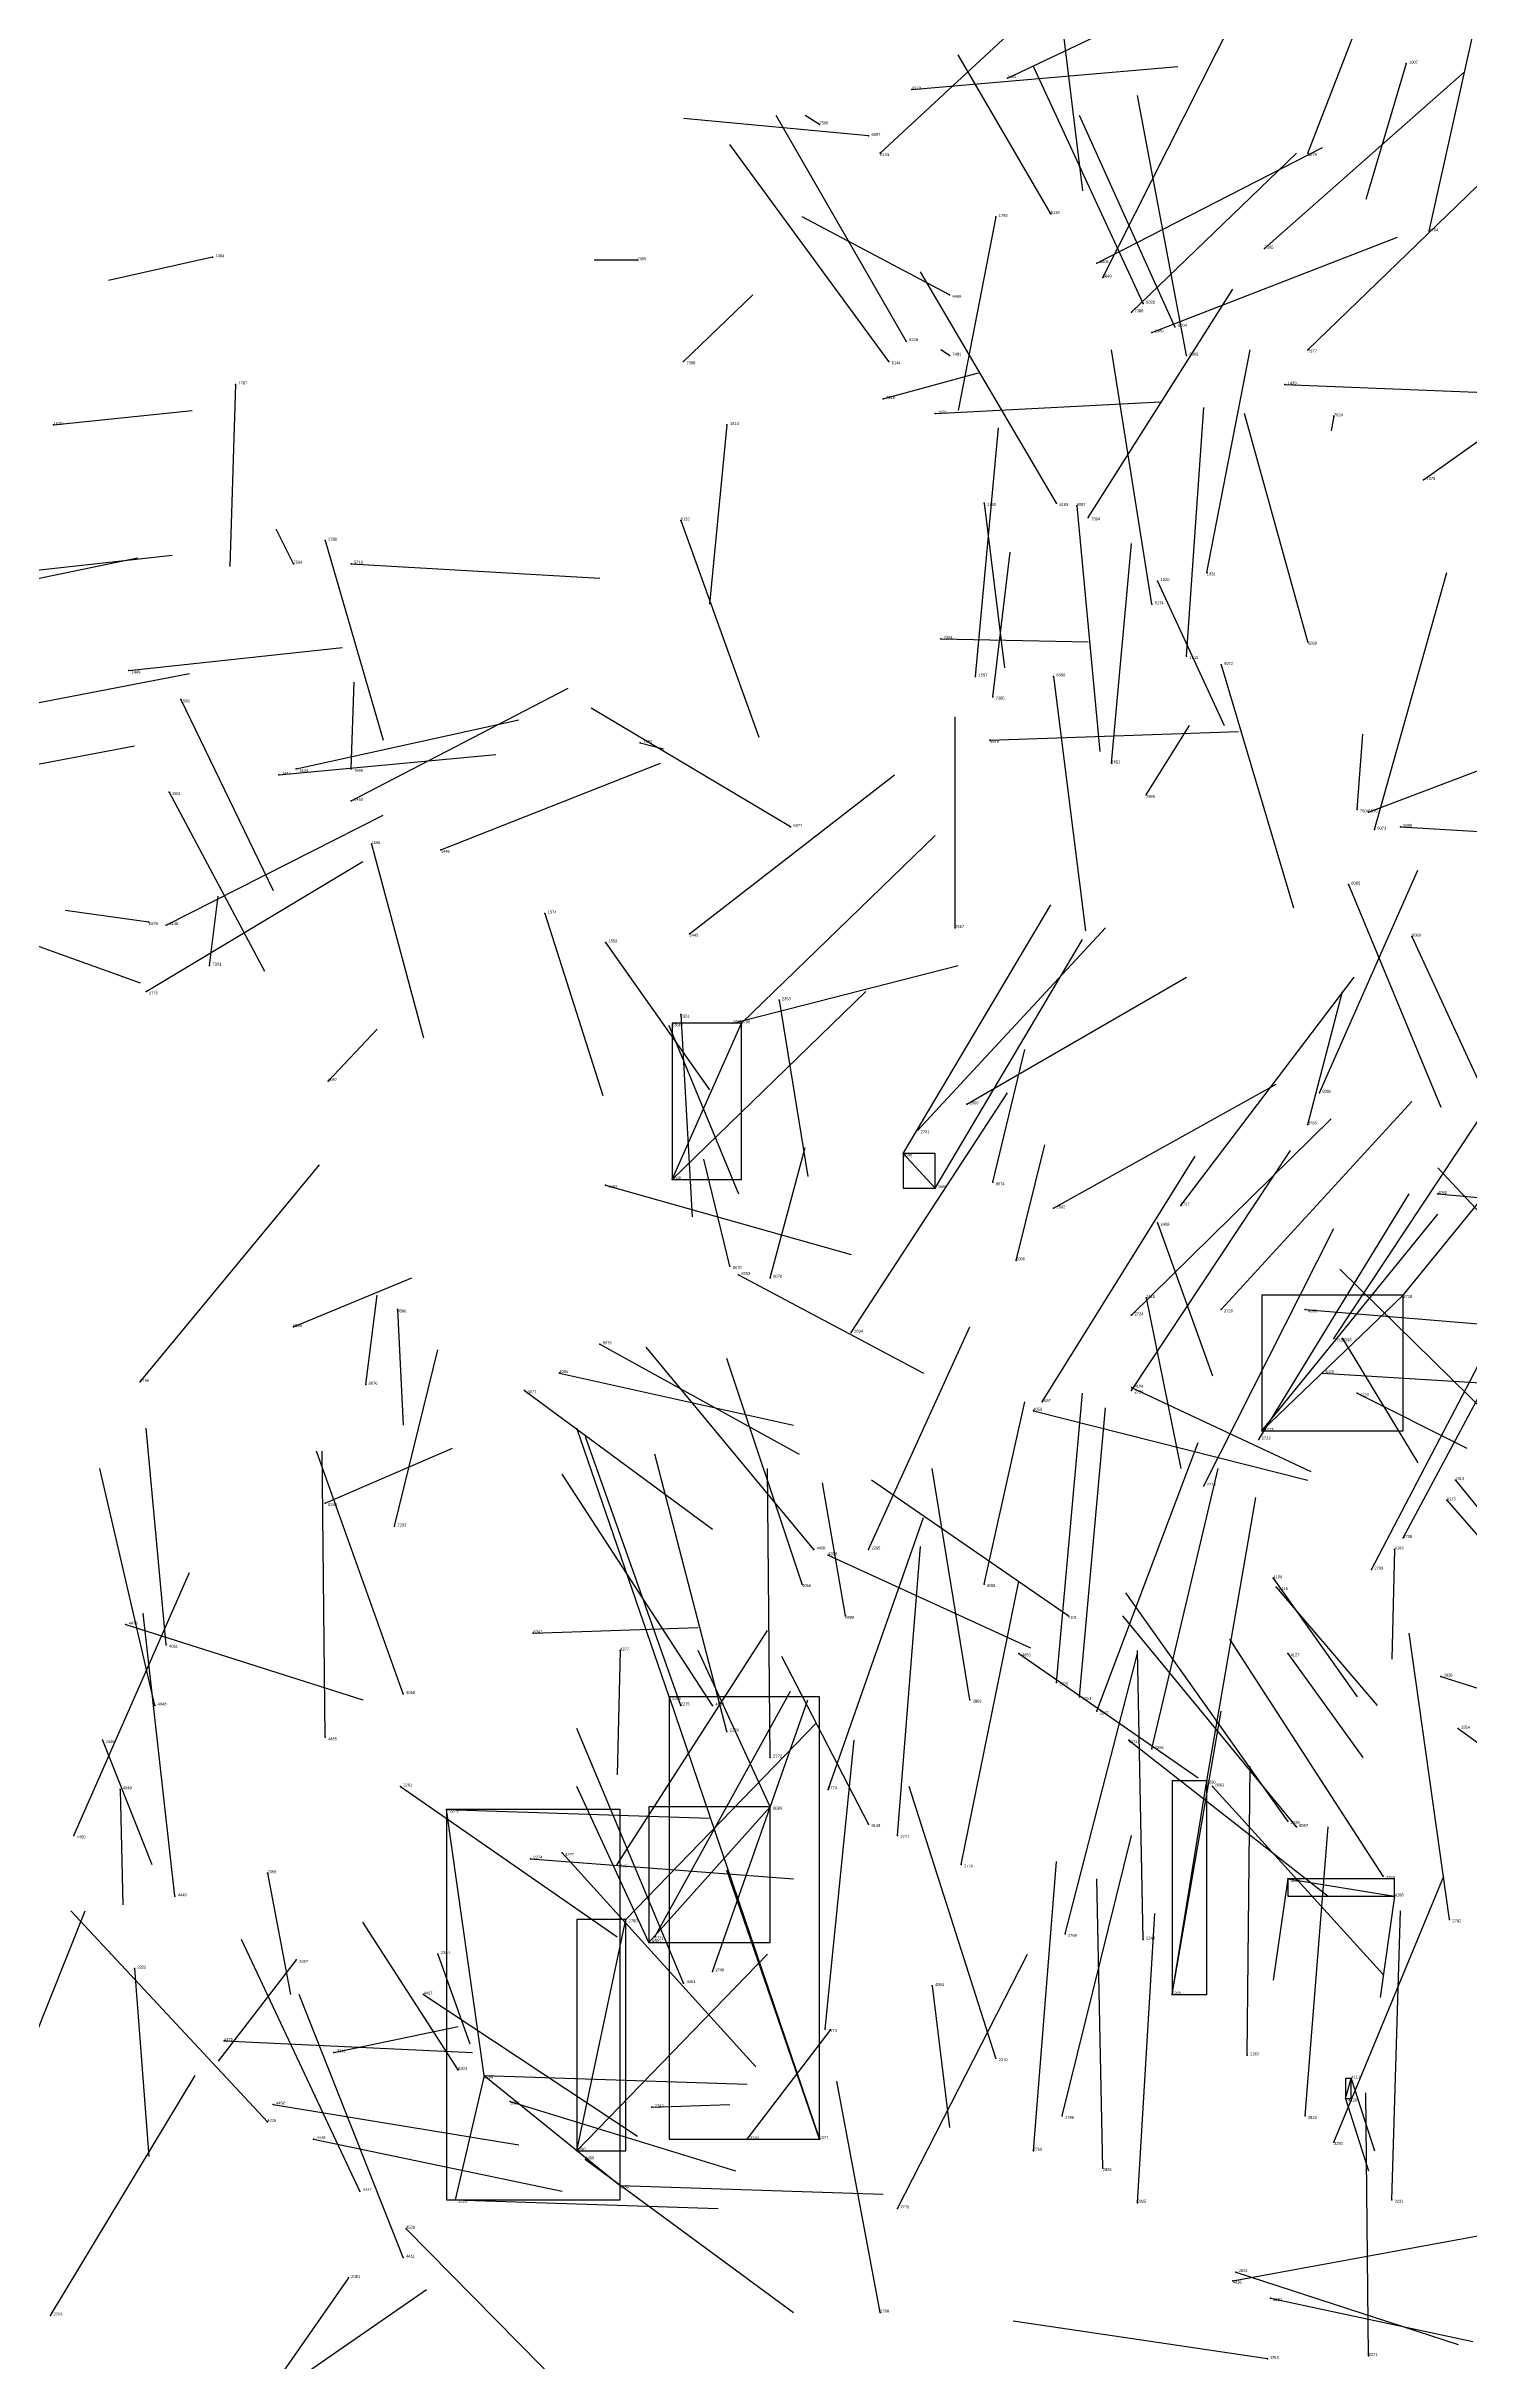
# Model space of a CAD drawing. Extents: x 59.1 to 70.8, y 600.3 to 605.1.
# Drawn here: x 66.645 to 67.138, y 603.392 to 604.193 of the extents above; entities that cross this region are included whole.
import ezdxf

# ---------------------------------------------------------------- set-up
doc = ezdxf.new("R2010")
doc.units = 0
for name, color, linetype in [('Clients', 3, 'CONTINUOUS'), ('Facilities', 3, 'CONTINUOUS'), ('Facilities_lines', 3, 'CONTINUOUS'), ('Min_max_boxes', 1, 'CONTINUOUS'), ('Normals', 1, 'CONTINUOUS'), ('Source_points', 5, 'CONTINUOUS'), ('Text', 3, 'CONTINUOUS')]:
    doc.layers.add(name, color=color, linetype=linetype)

msp = doc.modelspace()

# ---------------------------------------------------------------- linework, layer by layer
at = {"layer": 'Clients', "color": 5}
for p in [(66.886, 603.855, 451.992), (66.942, 603.81, 451.945), (67.066, 603.714, 451.712), (67.047, 603.593, 452.585), (66.784, 603.583, 453.112), (67.112, 603.553, 455.757), (66.846, 603.545, 452.976), (66.854, 603.537, 458.947), (67.097, 603.49, 455.782), (66.913, 603.469, 453.16), (66.844, 603.453, 453.082), (66.787, 603.448, 453.065)]:
    msp.add_point(p, dxfattribs=at)
at = {"layer": 'Facilities', "color": 3}
for p in [(66.978, 604.182, 451.455), (67.116, 604.187, 449.053), (66.945, 604.178, 457.33), (66.913, 604.166, 458.66), (66.93, 604.162, 457.448), (66.934, 604.156, 457.538), (67.082, 604.156, 453.008), (66.974, 604.134, 448.937), (66.993, 604.135, 457.389), (67.124, 604.129, 452.946), (66.703, 604.12, 458.877), (66.85, 604.119, 458.888), (67.009, 604.118, 451.461), (67.067, 604.123, 460.377), (67.011, 604.113, 453.443), (66.958, 604.107, 457.425), (67.021, 604.101, 460.462), (67.025, 604.104, 457.447), (67.028, 604.094, 451.492), (67.036, 604.096, 457.981), (66.943, 604.091, 457.484), (66.958, 604.086, 458.778), (67.04, 604.086, 457.51), (67.082, 604.088, 460.72), (66.866, 604.084, 460.686), (66.937, 604.084, 457.541), (66.711, 604.076, 448.601), (66.935, 604.071, 458.68), (67.074, 604.076, 451.958), (66.648, 604.062, 448.956), (66.881, 604.062, 448.625), (66.953, 604.066, 452.01), (67.091, 604.065, 458.821), (67.122, 604.043, 460.6), (66.865, 604.029, 457.969), (66.97, 604.035, 448.599), (66.995, 604.035, 457.494), (67.002, 604.034, 457.734), (67.006, 604.03, 460.552), (66.742, 604.022, 448.737), (66.731, 604.014, 462.144), (66.751, 604.014, 453.509), (67.03, 604.008, 448.586), (67.047, 604.011, 448.944), (67.028, 604, 457.551), (66.955, 603.988, 458.638), (67.04, 603.982, 448.876), (67.082, 603.987, 457.846), (66.674, 603.977, 452.173), (66.967, 603.975, 448.903), (66.994, 603.975, 457.59), (67.052, 603.979, 457.609), (66.692, 603.967, 448.823), (66.973, 603.968, 460.77), (66.851, 603.952, 462.275), (66.972, 603.953, 456.081), (66.726, 603.941, 452.19), (66.732, 603.943, 452.111), (66.751, 603.943, 462.06), (67.014, 603.945, 448.831), (66.688, 603.935, 448.811), (67.026, 603.934, 458.772), (66.751, 603.932, 452.067), (67.099, 603.929, 458.949), (67.103, 603.928, 451.488), (66.758, 603.917, 448.779), (66.903, 603.923, 457.921), (67.105, 603.922, 457.726), (67.114, 603.923, 456.017), (66.782, 603.915, 452.049), (67.096, 603.903, 457.887), (66.818, 603.893, 448.831), (66.681, 603.89, 457.383), (66.687, 603.889, 452.173), (66.868, 603.886, 452.036), (66.96, 603.888, 460.647), (67.118, 603.885, 457.914), (66.839, 603.883, 448.916), (66.702, 603.875, 458.764), (66.68, 603.866, 452.075), (66.899, 603.863, 448.643), (66.861, 603.854, 448.887), (66.865, 603.858, 448.698), (66.883, 603.855, 451.904), (66.743, 603.835, 458.716), (67.086, 603.831, 458.724), (66.964, 603.827, 451.84), (66.947, 603.818, 451.863), (67.082, 603.82, 458.898), (66.839, 603.799, 453.407), (66.862, 603.801, 451.964), (66.953, 603.798, 451.952), (66.973, 603.8, 458.883), (66.994, 603.791, 451.8), (67.038, 603.792, 451.824), (67.127, 603.796, 455.386), (67.03, 603.786, 448.583), (66.981, 603.773, 458.839), (66.882, 603.771, 458.928), (66.885, 603.768, 460.181), (66.896, 603.767, 458.865), (67.026, 603.76, 448.633), (67.115, 603.761, 451.721), (66.731, 603.75, 458.681), (66.767, 603.756, 457.212), (67.021, 603.754, 451.765), (67.052, 603.756, 451.74), (67.081, 603.756, 455.313), (66.837, 603.744, 458.553), (66.924, 603.748, 451.945), (67.091, 603.746, 451.797), (67.094, 603.746, 448.575), (66.823, 603.734, 455.98), (67.087, 603.734, 455.247), (66.678, 603.731, 452.426), (66.756, 603.73, 458.795), (66.811, 603.728, 458.524), (67.021, 603.729, 455.598), (67.021, 603.728, 451.805), (67.099, 603.727, 455.874), (66.987, 603.721, 455.541), (66.99, 603.724, 451.832), (67.065, 603.711, 451.833), (67.046, 603.695, 451.775), (67.133, 603.697, 448.596), (66.742, 603.689, 460.509), (67.13, 603.69, 455.996), (66.766, 603.681, 449.073), (67.115, 603.677, 451.677), (66.911, 603.673, 453.303), (66.916, 603.671, 456), (66.93, 603.673, 449.035), (67.112, 603.673, 455.815), (66.907, 603.661, 455.687), (66.97, 603.661, 458.868), (67.07, 603.663, 455.944), (67.104, 603.666, 451.737), (67.071, 603.66, 455.866), (66.673, 603.647, 453.457), (66.922, 603.65, 458.91), (66.999, 603.65, 455.788), (66.687, 603.64, 455.761), (66.814, 603.644, 460.375), (66.844, 603.638, 457.184), (66.982, 603.637, 455.964), (67.075, 603.637, 455.935), (67.128, 603.629, 454.87), (66.769, 603.623, 455.688), (66.861, 603.622, 453.147), (66.965, 603.621, 449.106), (66.995, 603.627, 452.797), (67.003, 603.622, 452.874), (66.683, 603.619, 455.711), (66.865, 603.619, 453.073), (66.876, 603.619, 455.719), (67.009, 603.617, 452.725), (66.665, 603.607, 448.498), (66.742, 603.608, 453.251), (66.881, 603.61, 453.002), (67.02, 603.607, 459.863), (67.028, 603.604, 452.654), (67.134, 603.611, 458.119), (66.896, 603.601, 452.933), (66.671, 603.59, 455.734), (66.768, 603.591, 453.181), (66.916, 603.59, 452.859), (67.049, 603.591, 459.791), (66.896, 603.584, 458.941), (66.655, 603.574, 453.37), (66.93, 603.578, 459.005), (66.94, 603.574, 452.791), (67.075, 603.579, 452.514), (67.078, 603.577, 459.787), (66.813, 603.566, 453.043), (66.824, 603.568, 456.282), (66.843, 603.564, 452.427), (66.962, 603.564, 452.72), (66.722, 603.561, 448.573), (67.075, 603.559, 455.743), (67.108, 603.56, 452.449), (66.69, 603.553, 453.304), (66.998, 603.54, 452.654), (67.131, 603.545, 452.377), (66.781, 603.533, 448.581), (66.856, 603.539, 452.453), (67.025, 603.538, 452.977), (66.676, 603.528, 448.639), (66.732, 603.531, 448.666), (66.876, 603.527, 452.907), (66.776, 603.519, 453.463), (66.866, 603.523, 453.306), (66.952, 603.522, 455.757), (67.035, 603.519, 452.587), (66.707, 603.503, 453.568), (66.915, 603.507, 452.841), (66.745, 603.499, 448.655), (66.788, 603.493, 459.011), (66.974, 603.497, 453.078), (67.061, 603.498, 452.901), (66.797, 603.491, 453.106), (66.724, 603.481, 453.498), (66.806, 603.482, 458.44), (66.855, 603.48, 448.566), (66.997, 603.477, 452.678), (67.081, 603.477, 452.831), (67.095, 603.483, 455.762), (66.722, 603.475, 456.422), (66.738, 603.469, 453.427), (66.888, 603.469, 448.608), (67.091, 603.468, 452.763), (66.829, 603.465, 452.985), (66.832, 603.462, 453.313), (66.987, 603.465, 452.783), (67.011, 603.459, 452.938), (66.754, 603.451, 453.289), (66.94, 603.445, 452.893), (67.023, 603.447, 452.868), (67.111, 603.448, 452.628), (66.77, 603.438, 456.176), (66.769, 603.428, 453.262), (66.75, 603.421, 449.409), (67.056, 603.42, 456.685), (67.057, 603.423, 449.084), (67.069, 603.414, 449.268), (66.647, 603.408, 452.473), (66.934, 603.409, 449.788), (67.068, 603.393, 449.056), (67.103, 603.394, 449.749)]:
    msp.add_point(p, dxfattribs=at)
at = {"layer": 'Facilities_lines', "color": 3}
for p, q in [((66.862, 603.801, 451.964), (66.886, 603.855, 451.992)), ((66.953, 603.798, 451.952), (66.942, 603.81, 451.945)), ((67.115, 603.761, 451.721), (67.066, 603.714, 451.712)), ((66.861, 603.622, 453.147), (66.913, 603.469, 453.16)), ((67.035, 603.519, 452.587), (67.047, 603.593, 452.585)), ((66.797, 603.491, 453.106), (66.784, 603.583, 453.112)), ((66.896, 603.584, 458.941), (66.854, 603.537, 458.947)), ((67.075, 603.559, 455.743), (67.112, 603.553, 455.757)), ((66.829, 603.465, 452.985), (66.846, 603.545, 452.976)), ((66.797, 603.491, 453.106), (66.787, 603.448, 453.065)), ((66.797, 603.491, 453.106), (66.844, 603.453, 453.082)), ((67.095, 603.483, 455.762), (67.097, 603.49, 455.782))]:
    msp.add_line(p, q, dxfattribs=at)
at = {"layer": 'Min_max_boxes', "color": 1}
for p, q in [((66.886, 603.855, 451.964), (66.862, 603.855, 451.964)), ((66.862, 603.855, 451.964), (66.862, 603.801, 451.964)), ((66.886, 603.855, 451.992), (66.862, 603.855, 451.992)), ((66.862, 603.855, 451.992), (66.862, 603.801, 451.992)), ((66.862, 603.855, 451.964), (66.862, 603.855, 451.992)), ((66.886, 603.801, 451.964), (66.886, 603.855, 451.964)), ((66.886, 603.801, 451.992), (66.886, 603.855, 451.992)), ((66.886, 603.855, 451.964), (66.886, 603.855, 451.992)), ((66.953, 603.81, 451.945), (66.942, 603.81, 451.945)), ((66.942, 603.81, 451.945), (66.942, 603.798, 451.945)), ((66.953, 603.81, 451.952), (66.942, 603.81, 451.952)), ((66.942, 603.81, 451.952), (66.942, 603.798, 451.952)), ((66.942, 603.81, 451.945), (66.942, 603.81, 451.952)), ((66.953, 603.798, 451.945), (66.953, 603.81, 451.945)), ((66.953, 603.798, 451.952), (66.953, 603.81, 451.952)), ((66.953, 603.81, 451.945), (66.953, 603.81, 451.952)), ((66.862, 603.801, 451.964), (66.886, 603.801, 451.964)), ((66.862, 603.801, 451.992), (66.886, 603.801, 451.992)), ((66.862, 603.801, 451.964), (66.862, 603.801, 451.992)), ((66.886, 603.801, 451.964), (66.886, 603.801, 451.992)), ((66.942, 603.798, 451.945), (66.953, 603.798, 451.945)), ((66.942, 603.798, 451.952), (66.953, 603.798, 451.952)), ((66.942, 603.798, 451.945), (66.942, 603.798, 451.952)), ((66.953, 603.798, 451.945), (66.953, 603.798, 451.952)), ((67.115, 603.761, 451.712), (67.066, 603.761, 451.712)), ((67.066, 603.761, 451.712), (67.066, 603.714, 451.712)), ((67.115, 603.761, 451.721), (67.066, 603.761, 451.721)), ((67.066, 603.761, 451.721), (67.066, 603.714, 451.721)), ((67.066, 603.761, 451.712), (67.066, 603.761, 451.721)), ((67.115, 603.714, 451.712), (67.115, 603.761, 451.712)), ((67.115, 603.714, 451.721), (67.115, 603.761, 451.721)), ((67.115, 603.761, 451.712), (67.115, 603.761, 451.721)), ((67.066, 603.714, 451.712), (67.115, 603.714, 451.712)), ((67.066, 603.714, 451.721), (67.115, 603.714, 451.721)), ((67.066, 603.714, 451.712), (67.066, 603.714, 451.721)), ((67.115, 603.714, 451.712), (67.115, 603.714, 451.721)), ((66.913, 603.622, 453.147), (66.861, 603.622, 453.147)), ((66.861, 603.622, 453.147), (66.861, 603.469, 453.147)), ((66.913, 603.622, 453.16), (66.861, 603.622, 453.16)), ((66.861, 603.622, 453.16), (66.861, 603.469, 453.16)), ((66.861, 603.622, 453.147), (66.861, 603.622, 453.16)), ((66.913, 603.469, 453.147), (66.913, 603.622, 453.147)), ((66.913, 603.469, 453.16), (66.913, 603.622, 453.16)), ((66.913, 603.622, 453.147), (66.913, 603.622, 453.16)), ((67.047, 603.593, 452.585), (67.035, 603.593, 452.585)), ((67.035, 603.593, 452.585), (67.035, 603.519, 452.585)), ((67.047, 603.593, 452.587), (67.035, 603.593, 452.587)), ((67.035, 603.593, 452.587), (67.035, 603.519, 452.587)), ((67.035, 603.593, 452.585), (67.035, 603.593, 452.587)), ((67.047, 603.519, 452.585), (67.047, 603.593, 452.585)), ((67.047, 603.519, 452.587), (67.047, 603.593, 452.587)), ((67.047, 603.593, 452.585), (67.047, 603.593, 452.587)), ((66.844, 603.583, 453.065), (66.784, 603.583, 453.065)), ((66.784, 603.583, 453.065), (66.784, 603.448, 453.065)), ((66.844, 603.583, 453.112), (66.784, 603.583, 453.112)), ((66.784, 603.583, 453.112), (66.784, 603.448, 453.112)), ((66.784, 603.583, 453.065), (66.784, 603.583, 453.112)), ((66.844, 603.448, 453.065), (66.844, 603.583, 453.065)), ((66.844, 603.448, 453.112), (66.844, 603.583, 453.112)), ((66.844, 603.583, 453.065), (66.844, 603.583, 453.112)), ((66.896, 603.584, 458.941), (66.854, 603.584, 458.941)), ((66.854, 603.584, 458.941), (66.854, 603.537, 458.941)), ((66.896, 603.584, 458.947), (66.854, 603.584, 458.947)), ((66.854, 603.584, 458.947), (66.854, 603.537, 458.947)), ((66.854, 603.584, 458.941), (66.854, 603.584, 458.947)), ((66.896, 603.537, 458.941), (66.896, 603.584, 458.941)), ((66.896, 603.537, 458.947), (66.896, 603.584, 458.947)), ((66.896, 603.584, 458.941), (66.896, 603.584, 458.947)), ((67.112, 603.559, 455.743), (67.075, 603.559, 455.743)), ((67.075, 603.559, 455.743), (67.075, 603.553, 455.743)), ((67.112, 603.559, 455.757), (67.075, 603.559, 455.757)), ((67.075, 603.559, 455.757), (67.075, 603.553, 455.757)), ((67.075, 603.559, 455.743), (67.075, 603.559, 455.757)), ((67.112, 603.553, 455.743), (67.112, 603.559, 455.743)), ((67.112, 603.553, 455.757), (67.112, 603.559, 455.757)), ((67.112, 603.559, 455.743), (67.112, 603.559, 455.757)), ((67.075, 603.553, 455.743), (67.112, 603.553, 455.743)), ((67.075, 603.553, 455.757), (67.112, 603.553, 455.757)), ((67.075, 603.553, 455.743), (67.075, 603.553, 455.757)), ((67.112, 603.553, 455.743), (67.112, 603.553, 455.757)), ((66.846, 603.545, 452.976), (66.829, 603.545, 452.976)), ((66.829, 603.545, 452.976), (66.829, 603.465, 452.976)), ((66.846, 603.545, 452.985), (66.829, 603.545, 452.985)), ((66.829, 603.545, 452.985), (66.829, 603.465, 452.985)), ((66.829, 603.545, 452.976), (66.829, 603.545, 452.985)), ((66.846, 603.465, 452.976), (66.846, 603.545, 452.976)), ((66.846, 603.465, 452.985), (66.846, 603.545, 452.985)), ((66.846, 603.545, 452.976), (66.846, 603.545, 452.985)), ((66.854, 603.537, 458.941), (66.896, 603.537, 458.941)), ((66.854, 603.537, 458.947), (66.896, 603.537, 458.947)), ((66.854, 603.537, 458.941), (66.854, 603.537, 458.947)), ((66.896, 603.537, 458.941), (66.896, 603.537, 458.947)), ((67.035, 603.519, 452.585), (67.047, 603.519, 452.585)), ((67.035, 603.519, 452.587), (67.047, 603.519, 452.587)), ((67.035, 603.519, 452.585), (67.035, 603.519, 452.587)), ((67.047, 603.519, 452.585), (67.047, 603.519, 452.587)), ((67.097, 603.49, 455.762), (67.095, 603.49, 455.762)), ((67.095, 603.49, 455.762), (67.095, 603.483, 455.762)), ((67.097, 603.49, 455.782), (67.095, 603.49, 455.782)), ((67.095, 603.49, 455.782), (67.095, 603.483, 455.782)), ((67.095, 603.49, 455.762), (67.095, 603.49, 455.782)), ((67.097, 603.483, 455.762), (67.097, 603.49, 455.762)), ((67.097, 603.483, 455.782), (67.097, 603.49, 455.782)), ((67.097, 603.49, 455.762), (67.097, 603.49, 455.782)), ((67.095, 603.483, 455.762), (67.097, 603.483, 455.762)), ((67.095, 603.483, 455.782), (67.097, 603.483, 455.782)), ((67.095, 603.483, 455.762), (67.095, 603.483, 455.782)), ((67.097, 603.483, 455.762), (67.097, 603.483, 455.782)), ((66.861, 603.469, 453.147), (66.913, 603.469, 453.147)), ((66.861, 603.469, 453.16), (66.913, 603.469, 453.16)), ((66.861, 603.469, 453.147), (66.861, 603.469, 453.16)), ((66.913, 603.469, 453.147), (66.913, 603.469, 453.16)), ((66.829, 603.465, 452.976), (66.846, 603.465, 452.976)), ((66.829, 603.465, 452.985), (66.846, 603.465, 452.985)), ((66.829, 603.465, 452.976), (66.829, 603.465, 452.985)), ((66.846, 603.465, 452.976), (66.846, 603.465, 452.985)), ((66.784, 603.448, 453.065), (66.844, 603.448, 453.065)), ((66.784, 603.448, 453.112), (66.844, 603.448, 453.112)), ((66.784, 603.448, 453.065), (66.784, 603.448, 453.112)), ((66.844, 603.448, 453.065), (66.844, 603.448, 453.112))]:
    msp.add_line(p, q, dxfattribs=at)
at = {"layer": 'Normals', "color": 1}
for p, q in [((67.082, 604.156, 453.008), (67.118, 604.249, 452.999)), ((66.978, 604.182, 451.455), (67.06, 604.221, 451.496)), ((66.994, 604.225, 452.92), (67.004, 604.143, 452.977)), ((67.124, 604.129, 452.946), (67.145, 604.224, 452.924)), ((66.934, 604.156, 457.538), (67.003, 604.22, 457.571)), ((67.011, 604.113, 453.443), (67.056, 604.202, 453.432)), ((66.993, 604.135, 457.389), (66.961, 604.19, 457.466)), ((66.945, 604.178, 457.33), (67.037, 604.186, 457.29)), ((67.025, 604.104, 457.447), (66.987, 604.186, 457.489)), ((67.067, 604.123, 460.377), (67.136, 604.184, 460.338)), ((67.116, 604.187, 449.053), (67.102, 604.14, 449.14)), ((67.04, 604.086, 457.51), (67.023, 604.176, 457.55)), ((66.93, 604.162, 457.448), (66.866, 604.168, 457.524)), ((66.943, 604.091, 457.484), (66.898, 604.169, 457.529)), ((66.913, 604.166, 458.66), (66.908, 604.169, 458.76)), ((67.036, 604.096, 457.981), (67.003, 604.169, 458.041)), ((66.937, 604.084, 457.541), (66.882, 604.159, 457.579)), ((67.009, 604.118, 451.461), (67.087, 604.158, 451.509)), ((67.021, 604.101, 460.462), (67.078, 604.156, 460.4)), ((67.082, 604.088, 460.72), (67.144, 604.148, 460.669)), ((66.958, 604.107, 457.425), (66.907, 604.134, 457.506)), ((66.974, 604.134, 448.937), (66.961, 604.067, 449.01)), ((67.028, 604.094, 451.492), (67.113, 604.127, 451.534)), ((66.703, 604.12, 458.877), (66.667, 604.112, 458.97)), ((66.85, 604.119, 458.888), (66.835, 604.119, 458.987)), ((66.995, 604.035, 457.494), (66.948, 604.115, 457.532)), ((67.006, 604.03, 460.552), (67.056, 604.109, 460.587)), ((66.866, 604.084, 460.686), (66.89, 604.107, 460.78)), ((67.122, 604.043, 460.6), (67.195, 604.095, 460.555)), ((66.958, 604.086, 458.778), (66.955, 604.088, 458.878)), ((67.028, 604, 457.551), (67.014, 604.088, 457.596)), ((67.047, 604.011, 448.944), (67.062, 604.088, 448.882)), ((66.935, 604.071, 458.68), (66.968, 604.08, 458.774)), ((66.711, 604.076, 448.601), (66.709, 604.013, 448.679)), ((66.953, 604.066, 452.01), (67.031, 604.07, 452.073)), ((67.074, 604.076, 451.958), (67.149, 604.073, 452.024)), ((66.648, 604.062, 448.956), (66.696, 604.067, 449.044)), ((66.881, 604.062, 448.625), (66.875, 604, 448.703)), ((66.967, 603.975, 448.903), (66.975, 604.061, 448.852)), ((67.04, 603.982, 448.876), (67.046, 604.068, 448.826)), ((67.082, 603.987, 457.846), (67.06, 604.066, 457.903)), ((67.091, 604.065, 458.821), (67.09, 604.06, 458.921)), ((66.865, 604.029, 457.969), (66.892, 603.954, 457.908)), ((66.97, 604.035, 448.599), (66.977, 603.978, 448.681)), ((67.002, 604.034, 457.734), (67.01, 603.949, 457.681)), ((66.731, 604.014, 462.144), (66.725, 604.026, 462.243)), ((66.742, 604.022, 448.737), (66.762, 603.953, 448.807)), ((67.014, 603.945, 448.831), (67.021, 604.021, 448.766)), ((66.604, 604.001, 452.276), (66.677, 604.016, 452.343)), ((66.617, 604.009, 452.235), (66.689, 604.017, 452.304)), ((66.751, 604.014, 453.509), (66.837, 604.009, 453.56)), ((66.973, 603.968, 460.77), (66.979, 604.018, 460.856)), ((67.03, 604.008, 448.586), (67.053, 603.958, 448.669)), ((67.105, 603.922, 457.726), (67.13, 604.011, 457.764)), ((66.674, 603.977, 452.173), (66.748, 603.985, 452.24)), ((66.955, 603.988, 458.638), (67.006, 603.987, 458.724)), ((66.622, 603.962, 452.284), (66.695, 603.976, 452.351)), ((66.751, 603.943, 462.06), (66.752, 603.973, 462.155)), ((66.994, 603.975, 457.59), (67.005, 603.887, 457.544)), ((67.052, 603.979, 457.609), (67.077, 603.895, 457.561)), ((66.692, 603.967, 448.823), (66.724, 603.901, 448.891)), ((66.751, 603.932, 452.067), (66.826, 603.971, 452.12)), ((66.732, 603.943, 452.111), (66.809, 603.96, 452.173)), ((66.903, 603.923, 457.921), (66.834, 603.964, 457.98)), ((66.96, 603.888, 460.647), (66.96, 603.961, 460.715)), ((67.026, 603.934, 458.772), (67.041, 603.958, 458.868)), ((67.103, 603.928, 451.488), (67.182, 603.958, 451.541)), ((66.602, 603.937, 452.226), (66.676, 603.951, 452.292)), ((66.851, 603.952, 462.275), (66.859, 603.95, 462.375)), ((66.972, 603.953, 456.081), (67.058, 603.956, 456.131)), ((67.099, 603.929, 458.949), (67.101, 603.955, 459.045)), ((66.726, 603.941, 452.19), (66.801, 603.948, 452.256)), ((66.782, 603.915, 452.049), (66.858, 603.945, 452.106)), ((66.868, 603.886, 452.036), (66.939, 603.941, 452.081)), ((66.688, 603.935, 448.811), (66.721, 603.873, 448.882)), ((66.687, 603.889, 452.173), (66.762, 603.927, 452.227)), ((66.758, 603.917, 448.779), (66.776, 603.85, 448.851)), ((66.886, 603.855, 451.992), (66.953, 603.92, 452.029)), ((67.114, 603.923, 456.017), (67.165, 603.92, 456.103)), ((66.68, 603.866, 452.075), (66.755, 603.911, 452.124)), ((66.589, 603.901, 454.393), (66.678, 603.869, 454.426)), ((67.086, 603.831, 458.724), (67.12, 603.908, 458.778)), ((67.096, 603.903, 457.887), (67.128, 603.826, 457.831)), ((66.681, 603.89, 457.383), (66.652, 603.894, 457.479)), ((66.702, 603.875, 458.764), (66.705, 603.899, 458.861)), ((66.818, 603.893, 448.831), (66.838, 603.83, 448.906)), ((66.942, 603.81, 451.945), (66.993, 603.896, 451.953)), ((66.947, 603.818, 451.863), (67.012, 603.888, 451.892)), ((67.118, 603.885, 457.914), (67.153, 603.809, 457.859)), ((66.839, 603.883, 448.916), (66.875, 603.832, 448.994)), ((66.953, 603.798, 451.952), (67.004, 603.884, 451.96)), ((66.883, 603.855, 451.904), (66.961, 603.875, 451.963)), ((66.964, 603.827, 451.84), (67.04, 603.871, 451.888)), ((67.038, 603.792, 451.824), (67.098, 603.871, 451.836)), ((66.862, 603.801, 451.964), (66.929, 603.866, 452.001)), ((66.899, 603.863, 448.643), (66.909, 603.802, 448.722)), ((67.082, 603.82, 458.898), (67.094, 603.866, 458.986)), ((66.743, 603.835, 458.716), (66.76, 603.853, 458.813)), ((66.861, 603.854, 448.887), (66.885, 603.796, 448.965)), ((66.865, 603.858, 448.698), (66.869, 603.788, 448.769)), ((66.973, 603.8, 458.883), (66.984, 603.846, 458.971)), ((66.924, 603.748, 451.945), (66.978, 603.831, 451.957)), ((66.994, 603.791, 451.8), (67.071, 603.834, 451.846)), ((67.091, 603.746, 451.797), (67.146, 603.829, 451.808)), ((67.115, 603.761, 451.721), (67.176, 603.836, 451.747)), ((67.021, 603.754, 451.765), (67.09, 603.822, 451.79)), ((67.052, 603.756, 451.74), (67.118, 603.828, 451.762)), ((66.981, 603.773, 458.839), (66.991, 603.813, 458.93)), ((66.678, 603.731, 452.426), (66.74, 603.806, 452.448)), ((66.882, 603.771, 458.928), (66.873, 603.808, 459.02)), ((66.896, 603.767, 458.865), (66.908, 603.812, 458.954)), ((66.99, 603.724, 451.832), (67.043, 603.809, 451.838)), ((67.021, 603.728, 451.805), (67.076, 603.811, 451.809)), ((67.18, 603.748, 458.022), (67.127, 603.805, 458.085)), ((66.839, 603.799, 453.407), (66.924, 603.775, 453.453)), ((67.065, 603.711, 451.833), (67.117, 603.796, 451.84)), ((67.066, 603.714, 451.712), (67.127, 603.789, 451.738)), ((67.127, 603.796, 455.386), (67.225, 603.787, 455.404)), ((67.03, 603.786, 448.583), (67.049, 603.733, 448.666)), ((67.046, 603.695, 451.775), (67.091, 603.784, 451.778)), ((66.731, 603.75, 458.681), (66.772, 603.767, 458.771)), ((66.885, 603.768, 460.181), (66.949, 603.734, 460.25)), ((67.151, 603.713, 458.049), (67.093, 603.77, 458.108)), ((67.115, 603.677, 451.677), (67.162, 603.765, 451.684)), ((66.756, 603.73, 458.795), (66.76, 603.761, 458.89)), ((67.026, 603.76, 448.633), (67.038, 603.701, 448.713)), ((66.767, 603.756, 457.212), (66.769, 603.716, 457.304)), ((66.93, 603.673, 449.035), (66.965, 603.75, 449.088)), ((67.081, 603.756, 455.313), (67.178, 603.748, 455.338)), ((67.104, 603.666, 451.737), (67.15, 603.754, 451.745)), ((66.766, 603.681, 449.073), (66.781, 603.742, 449.15)), ((66.837, 603.744, 458.553), (66.906, 603.706, 458.614)), ((66.911, 603.673, 453.303), (66.853, 603.743, 453.262)), ((67.094, 603.746, 448.575), (67.12, 603.703, 448.661)), ((66.823, 603.734, 455.98), (66.904, 603.716, 456.036)), ((66.907, 603.661, 455.687), (66.881, 603.739, 455.63)), ((67.087, 603.734, 455.247), (67.184, 603.728, 455.271)), ((66.811, 603.728, 458.524), (66.876, 603.68, 458.584)), ((66.995, 603.627, 452.797), (67.004, 603.727, 452.797)), ((67.021, 603.729, 455.598), (67.083, 603.7, 455.525)), ((67.099, 603.727, 455.874), (67.137, 603.708, 455.965)), ((66.97, 603.661, 458.868), (66.984, 603.724, 458.944)), ((66.987, 603.721, 455.541), (67.082, 603.697, 455.56)), ((67.003, 603.622, 452.874), (67.012, 603.722, 452.87)), ((66.687, 603.64, 455.761), (66.68, 603.715, 455.696)), ((66.861, 603.622, 453.147), (66.829, 603.715, 453.13)), ((66.865, 603.619, 453.073), (66.832, 603.712, 453.056)), ((67.009, 603.617, 452.725), (67.044, 603.71, 452.738)), ((66.683, 603.619, 455.711), (66.664, 603.701, 455.657)), ((66.769, 603.623, 455.688), (66.739, 603.707, 455.643)), ((66.742, 603.608, 453.251), (66.741, 603.707, 453.238)), ((66.742, 603.689, 460.509), (66.786, 603.708, 460.597)), ((66.881, 603.61, 453.002), (66.856, 603.706, 452.987)), ((66.896, 603.601, 452.933), (66.895, 603.701, 452.931)), ((66.965, 603.621, 449.106), (66.952, 603.701, 449.165)), ((67.028, 603.604, 452.654), (67.051, 603.701, 452.661)), ((66.876, 603.619, 455.719), (66.824, 603.699, 455.687)), ((66.922, 603.65, 458.91), (66.914, 603.696, 458.999)), ((66.999, 603.65, 455.788), (66.931, 603.697, 455.732)), ((67.133, 603.697, 448.596), (67.163, 603.66, 448.684)), ((67.047, 603.593, 452.585), (67.064, 603.691, 452.594)), ((67.13, 603.69, 455.996), (67.157, 603.659, 456.087)), ((66.916, 603.59, 452.859), (66.949, 603.684, 452.868)), ((66.916, 603.671, 456), (66.986, 603.639, 456.063)), ((66.94, 603.574, 452.791), (66.948, 603.674, 452.791)), ((67.112, 603.673, 455.815), (67.111, 603.635, 455.908)), ((66.655, 603.574, 453.37), (66.695, 603.665, 453.383)), ((66.962, 603.564, 452.72), (66.982, 603.662, 452.725)), ((67.07, 603.663, 455.944), (67.099, 603.622, 456.031)), ((67.075, 603.579, 452.514), (67.019, 603.658, 452.489)), ((67.071, 603.66, 455.866), (67.106, 603.619, 455.95)), ((66.673, 603.647, 453.457), (66.755, 603.621, 453.508)), ((66.69, 603.553, 453.304), (66.679, 603.651, 453.29)), ((66.814, 603.644, 460.375), (66.871, 603.646, 460.457)), ((66.843, 603.564, 452.427), (66.895, 603.645, 452.452)), ((67.078, 603.577, 459.787), (67.018, 603.65, 459.754)), ((66.844, 603.638, 457.184), (66.843, 603.595, 457.274)), ((66.896, 603.584, 458.941), (66.871, 603.638, 459.022)), ((66.93, 603.578, 459.005), (66.9, 603.636, 459.081)), ((66.982, 603.637, 455.964), (67.044, 603.594, 456.03)), ((66.998, 603.54, 452.654), (67.023, 603.637, 452.66)), ((67.025, 603.538, 452.977), (67.023, 603.638, 452.973)), ((67.108, 603.56, 452.449), (67.055, 603.642, 452.428)), ((67.075, 603.637, 455.935), (67.101, 603.601, 456.024)), ((67.131, 603.545, 452.377), (67.117, 603.644, 452.385)), ((67.128, 603.629, 454.87), (67.223, 603.599, 454.875)), ((66.856, 603.539, 452.453), (66.903, 603.624, 452.476)), ((66.876, 603.527, 452.907), (66.909, 603.621, 452.919)), ((66.846, 603.545, 452.976), (66.912, 603.613, 453.008)), ((67.035, 603.519, 452.587), (67.052, 603.617, 452.596)), ((66.665, 603.607, 448.498), (66.682, 603.564, 448.586)), ((66.866, 603.523, 453.306), (66.829, 603.611, 453.276)), ((66.915, 603.507, 452.841), (66.925, 603.607, 452.842)), ((67.02, 603.607, 459.863), (67.089, 603.553, 459.911)), ((67.134, 603.611, 458.119), (67.203, 603.561, 458.067)), ((67.061, 603.498, 452.901), (67.062, 603.598, 452.897)), ((66.671, 603.59, 455.734), (66.672, 603.55, 455.826)), ((66.768, 603.591, 453.181), (66.843, 603.539, 453.221)), ((66.854, 603.537, 458.947), (66.829, 603.591, 459.028)), ((66.974, 603.497, 453.078), (66.944, 603.591, 453.061)), ((67.049, 603.591, 459.791), (67.108, 603.526, 459.838)), ((66.784, 603.583, 453.112), (66.875, 603.58, 453.153)), ((66.997, 603.477, 452.678), (67.021, 603.574, 452.685)), ((67.081, 603.477, 452.831), (67.089, 603.577, 452.83)), ((66.813, 603.566, 453.043), (66.904, 603.559, 453.084)), ((66.824, 603.568, 456.282), (66.891, 603.494, 456.274)), ((66.987, 603.465, 452.783), (66.995, 603.565, 452.783)), ((66.722, 603.561, 448.573), (66.73, 603.519, 448.664)), ((66.913, 603.469, 453.16), (66.881, 603.562, 453.143)), ((67.011, 603.459, 452.938), (67.009, 603.559, 452.933)), ((67.075, 603.559, 455.743), (67.07, 603.524, 455.837)), ((67.091, 603.468, 452.763), (67.129, 603.56, 452.776)), ((66.625, 603.463, 456.879), (66.659, 603.548, 456.84)), ((66.722, 603.475, 456.422), (66.654, 603.548, 456.424)), ((67.112, 603.553, 455.757), (67.107, 603.518, 455.851)), ((67.111, 603.448, 452.628), (67.114, 603.548, 452.629)), ((66.788, 603.493, 459.011), (66.755, 603.544, 459.09)), ((67.023, 603.447, 452.868), (67.029, 603.547, 452.868)), ((66.754, 603.451, 453.289), (66.713, 603.538, 453.261)), ((66.781, 603.533, 448.581), (66.792, 603.502, 448.675)), ((66.829, 603.465, 452.985), (66.895, 603.533, 453.017)), ((66.94, 603.445, 452.893), (66.985, 603.533, 452.91)), ((66.676, 603.528, 448.639), (66.681, 603.463, 448.715)), ((66.732, 603.531, 448.666), (66.705, 603.496, 448.756)), ((66.769, 603.428, 453.262), (66.733, 603.519, 453.24)), ((66.776, 603.519, 453.463), (66.85, 603.47, 453.509)), ((66.952, 603.522, 455.757), (66.958, 603.473, 455.844)), ((66.745, 603.499, 448.655), (66.788, 603.508, 448.745)), ((66.707, 603.503, 453.568), (66.793, 603.499, 453.619)), ((66.888, 603.469, 448.608), (66.917, 603.507, 448.696)), ((66.647, 603.408, 452.473), (66.697, 603.491, 452.496)), ((66.797, 603.491, 453.106), (66.888, 603.488, 453.147)), ((66.934, 603.409, 449.788), (66.919, 603.489, 449.846)), ((67.097, 603.49, 455.782), (67.105, 603.465, 455.878)), ((67.103, 603.394, 449.749), (67.102, 603.485, 449.791)), ((66.724, 603.481, 453.498), (66.809, 603.467, 453.549)), ((66.806, 603.482, 458.44), (66.884, 603.458, 458.498)), ((66.855, 603.48, 448.566), (66.882, 603.481, 448.662)), ((67.095, 603.483, 455.762), (67.103, 603.458, 455.858)), ((66.738, 603.469, 453.427), (66.824, 603.451, 453.475)), ((66.832, 603.462, 453.313), (66.904, 603.409, 453.357)), ((66.844, 603.453, 453.082), (66.935, 603.45, 453.123)), ((66.787, 603.448, 453.065), (66.878, 603.445, 453.106)), ((66.77, 603.438, 456.176), (66.84, 603.367, 456.168)), ((67.056, 603.42, 456.685), (67.149, 603.437, 456.719)), ((66.75, 603.421, 449.409), (66.711, 603.365, 449.483)), ((67.057, 603.423, 449.084), (67.134, 603.398, 449.026)), ((66.712, 603.372, 448.807), (66.777, 603.417, 448.868)), ((67.069, 603.414, 449.268), (67.139, 603.399, 449.198)), ((67.068, 603.393, 449.056), (66.98, 603.406, 449.101))]:
    msp.add_line(p, q, dxfattribs=at)
at = {"layer": 'Source_points', "color": 5}
for p in [(66.978, 604.182, 451.455), (67.116, 604.187, 449.053), (66.945, 604.178, 457.33), (66.913, 604.166, 458.66), (66.93, 604.162, 457.448), (66.934, 604.156, 457.538), (67.082, 604.156, 453.008), (66.974, 604.134, 448.937), (66.993, 604.135, 457.389), (67.124, 604.129, 452.946), (66.703, 604.12, 458.877), (66.85, 604.119, 458.888), (67.009, 604.118, 451.461), (67.067, 604.123, 460.377), (67.011, 604.113, 453.443), (66.958, 604.107, 457.425), (67.021, 604.101, 460.462), (67.025, 604.104, 457.447), (67.028, 604.094, 451.492), (67.036, 604.096, 457.981), (66.943, 604.091, 457.484), (66.958, 604.086, 458.778), (67.04, 604.086, 457.51), (67.082, 604.088, 460.72), (66.866, 604.084, 460.686), (66.937, 604.084, 457.541), (66.711, 604.076, 448.601), (66.935, 604.071, 458.68), (67.074, 604.076, 451.958), (66.648, 604.062, 448.956), (66.881, 604.062, 448.625), (66.953, 604.066, 452.01), (67.091, 604.065, 458.821), (67.122, 604.043, 460.6), (66.865, 604.029, 457.969), (66.97, 604.035, 448.599), (66.995, 604.035, 457.494), (67.002, 604.034, 457.734), (67.006, 604.03, 460.552), (66.742, 604.022, 448.737), (66.731, 604.014, 462.144), (66.751, 604.014, 453.509), (67.03, 604.008, 448.586), (67.047, 604.011, 448.944), (67.028, 604, 457.551), (66.955, 603.988, 458.638), (67.04, 603.982, 448.876), (67.082, 603.987, 457.846), (66.674, 603.977, 452.173), (66.967, 603.975, 448.903), (66.994, 603.975, 457.59), (67.052, 603.979, 457.609), (66.692, 603.967, 448.823), (66.973, 603.968, 460.77), (66.851, 603.952, 462.275), (66.972, 603.953, 456.081), (66.726, 603.941, 452.19), (66.732, 603.943, 452.111), (66.751, 603.943, 462.06), (67.014, 603.945, 448.831), (66.688, 603.935, 448.811), (67.026, 603.934, 458.772), (66.751, 603.932, 452.067), (67.099, 603.929, 458.949), (67.103, 603.928, 451.488), (66.758, 603.917, 448.779), (66.903, 603.923, 457.921), (67.105, 603.922, 457.726), (67.114, 603.923, 456.017), (66.782, 603.915, 452.049), (67.096, 603.903, 457.887), (66.818, 603.893, 448.831), (66.681, 603.89, 457.383), (66.687, 603.889, 452.173), (66.868, 603.886, 452.036), (66.96, 603.888, 460.647), (67.118, 603.885, 457.914), (66.839, 603.883, 448.916), (66.702, 603.875, 458.764), (66.68, 603.866, 452.075), (66.899, 603.863, 448.643), (66.861, 603.854, 448.887), (66.865, 603.858, 448.698), (66.883, 603.855, 451.904), (66.886, 603.855, 451.992), (66.743, 603.835, 458.716), (67.086, 603.831, 458.724), (66.964, 603.827, 451.84), (66.947, 603.818, 451.863), (67.082, 603.82, 458.898), (66.942, 603.81, 451.945), (66.839, 603.799, 453.407), (66.862, 603.801, 451.964), (66.953, 603.798, 451.952), (66.973, 603.8, 458.883), (66.994, 603.791, 451.8), (67.038, 603.792, 451.824), (67.127, 603.796, 455.386), (67.03, 603.786, 448.583), (66.981, 603.773, 458.839), (66.882, 603.771, 458.928), (66.885, 603.768, 460.181), (66.896, 603.767, 458.865), (67.026, 603.76, 448.633), (67.115, 603.761, 451.721), (66.731, 603.75, 458.681), (66.767, 603.756, 457.212), (67.021, 603.754, 451.765), (67.052, 603.756, 451.74), (67.081, 603.756, 455.313), (66.837, 603.744, 458.553), (66.924, 603.748, 451.945), (67.091, 603.746, 451.797), (67.094, 603.746, 448.575), (66.823, 603.734, 455.98), (67.087, 603.734, 455.247), (66.678, 603.731, 452.426), (66.756, 603.73, 458.795), (66.811, 603.728, 458.524), (67.021, 603.729, 455.598), (67.021, 603.728, 451.805), (67.099, 603.727, 455.874), (66.987, 603.721, 455.541), (66.99, 603.724, 451.832), (67.065, 603.711, 451.833), (67.066, 603.714, 451.712), (67.046, 603.695, 451.775), (67.133, 603.697, 448.596), (66.742, 603.689, 460.509), (67.13, 603.69, 455.996), (66.766, 603.681, 449.073), (67.115, 603.677, 451.677), (66.911, 603.673, 453.303), (66.916, 603.671, 456), (66.93, 603.673, 449.035), (67.112, 603.673, 455.815), (66.907, 603.661, 455.687), (66.97, 603.661, 458.868), (67.07, 603.663, 455.944), (67.104, 603.666, 451.737), (67.071, 603.66, 455.866), (66.673, 603.647, 453.457), (66.922, 603.65, 458.91), (66.999, 603.65, 455.788), (66.687, 603.64, 455.761), (66.814, 603.644, 460.375), (66.844, 603.638, 457.184), (66.982, 603.637, 455.964), (67.075, 603.637, 455.935), (67.128, 603.629, 454.87), (66.769, 603.623, 455.688), (66.861, 603.622, 453.147), (66.965, 603.621, 449.106), (66.995, 603.627, 452.797), (67.003, 603.622, 452.874), (66.683, 603.619, 455.711), (66.865, 603.619, 453.073), (66.876, 603.619, 455.719), (67.009, 603.617, 452.725), (66.665, 603.607, 448.498), (66.742, 603.608, 453.251), (66.881, 603.61, 453.002), (67.02, 603.607, 459.863), (67.028, 603.604, 452.654), (67.134, 603.611, 458.119), (66.896, 603.601, 452.933), (66.671, 603.59, 455.734), (66.768, 603.591, 453.181), (66.916, 603.59, 452.859), (67.047, 603.593, 452.585), (67.049, 603.591, 459.791), (66.784, 603.583, 453.112), (66.896, 603.584, 458.941), (66.655, 603.574, 453.37), (66.93, 603.578, 459.005), (66.94, 603.574, 452.791), (67.075, 603.579, 452.514), (67.078, 603.577, 459.787), (66.813, 603.566, 453.043), (66.824, 603.568, 456.282), (66.843, 603.564, 452.427), (66.962, 603.564, 452.72), (66.722, 603.561, 448.573), (67.075, 603.559, 455.743), (67.108, 603.56, 452.449), (66.69, 603.553, 453.304), (67.112, 603.553, 455.757), (66.846, 603.545, 452.976), (66.998, 603.54, 452.654), (67.131, 603.545, 452.377), (66.781, 603.533, 448.581), (66.854, 603.537, 458.947), (66.856, 603.539, 452.453), (67.025, 603.538, 452.977), (66.676, 603.528, 448.639), (66.732, 603.531, 448.666), (66.876, 603.527, 452.907), (66.776, 603.519, 453.463), (66.866, 603.523, 453.306), (66.952, 603.522, 455.757), (67.035, 603.519, 452.587), (66.707, 603.503, 453.568), (66.915, 603.507, 452.841), (66.745, 603.499, 448.655), (66.788, 603.493, 459.011), (66.974, 603.497, 453.078), (67.061, 603.498, 452.901), (66.797, 603.491, 453.106), (67.097, 603.49, 455.782), (66.724, 603.481, 453.498), (66.806, 603.482, 458.44), (66.855, 603.48, 448.566), (66.997, 603.477, 452.678), (67.081, 603.477, 452.831), (67.095, 603.483, 455.762), (66.722, 603.475, 456.422), (66.738, 603.469, 453.427), (66.888, 603.469, 448.608), (66.913, 603.469, 453.16), (67.091, 603.468, 452.763), (66.829, 603.465, 452.985), (66.832, 603.462, 453.313), (66.987, 603.465, 452.783), (66.844, 603.453, 453.082), (67.011, 603.459, 452.938), (66.754, 603.451, 453.289), (66.787, 603.448, 453.065), (66.94, 603.445, 452.893), (67.023, 603.447, 452.868), (67.111, 603.448, 452.628), (66.77, 603.438, 456.176), (66.769, 603.428, 453.262), (66.75, 603.421, 449.409), (67.056, 603.42, 456.685), (67.057, 603.423, 449.084), (67.069, 603.414, 449.268), (66.647, 603.408, 452.473), (66.934, 603.409, 449.788), (67.068, 603.393, 449.056), (67.103, 603.394, 449.749)]:
    msp.add_point(p, dxfattribs=at)

# ---------------------------------------------------------------- texts
at = {"layer": 'Text', "color": 3}
for s, p in [('1951', (66.978, 604.182, 451.455)), ('1907', (67.117, 604.187, 449.053)), ('6232', (66.945, 604.178, 457.33)), ('7500', (66.913, 604.166, 458.66)), ('6097', (66.931, 604.162, 457.448)), ('6133', (66.934, 604.155, 457.538)), ('1579', (67.082, 604.155, 453.008)), ('1795', (66.975, 604.134, 448.937)), ('6138', (66.993, 604.135, 457.389)), ('1704', (67.124, 604.129, 452.946)), ('7494', (66.704, 604.12, 458.877)), ('7495', (66.85, 604.119, 458.888)), ('1405', (67.01, 604.118, 451.461)), ('7395', (67.067, 604.123, 460.377)), ('5849', (67.011, 604.113, 453.443)), ('6459', (66.959, 604.106, 457.425)), ('7386', (67.022, 604.101, 460.462)), ('6026', (67.026, 604.104, 457.447)), ('1389', (67.029, 604.094, 451.492)), ('6104', (67.037, 604.096, 457.981)), ('6228', (66.944, 604.091, 457.484)), ('7491', (66.959, 604.086, 458.778)), ('6069', (67.041, 604.086, 457.51)), ('7377', (67.082, 604.087, 460.72)), ('1787', (66.712, 604.076, 448.601)), ('7398', (66.867, 604.083, 460.686)), ('6144', (66.938, 604.083, 457.541)), ('1439', (67.075, 604.076, 451.958)), ('7618', (66.936, 604.071, 458.68)), ('1810', (66.648, 604.062, 448.956)), ('1814', (66.882, 604.062, 448.625)), ('1635', (66.954, 604.066, 452.01)), ('7624', (67.091, 604.065, 458.821)), ('7379', (67.123, 604.043, 460.6)), ('6132', (66.865, 604.029, 457.969)), ('1790', (66.971, 604.034, 448.599)), ('6193', (66.996, 604.034, 457.494)), ('6087', (67.002, 604.034, 457.734)), ('7394', (67.007, 604.029, 460.552)), ('1789', (66.743, 604.022, 448.737)), ('7584', (66.731, 604.014, 462.144)), ('5718', (66.752, 604.014, 453.509)), ('1820', (67.031, 604.008, 448.586)), ('1831', (67.047, 604.01, 448.944)), ('6174', (67.029, 604, 457.551)), ('7354', (66.956, 603.988, 458.638)), ('1612', (67.041, 603.981, 448.876)), ('6088', (67.082, 603.986, 457.846)), ('1449', (66.675, 603.976, 452.173)), ('1557', (66.968, 603.975, 448.903)), ('6090', (66.995, 603.975, 457.59)), ('6072', (67.053, 603.979, 457.609)), ('1558', (66.692, 603.966, 448.823)), ('7285', (66.974, 603.967, 460.77)), ('7563', (66.852, 603.952, 462.275)), ('5975', (66.972, 603.952, 456.081)), ('1447', (66.727, 603.941, 452.19)), ('1444', (66.733, 603.942, 452.111)), ('7669', (66.752, 603.942, 462.06)), ('1611', (67.014, 603.945, 448.831)), ('1551', (66.689, 603.934, 448.811)), ('1452', (66.752, 603.932, 452.067)), ('7565', (67.026, 603.933, 458.772)), ('7504', (67.1, 603.928, 458.949)), ('1930', (67.103, 603.928, 451.488)), ('1555', (66.758, 603.917, 448.779)), ('6077', (66.904, 603.923, 457.921)), ('6073', (67.106, 603.922, 457.726)), ('5998', (67.115, 603.923, 456.017)), ('1446', (66.782, 603.914, 452.049)), ('6085', (67.097, 603.903, 457.887)), ('1574', (66.819, 603.893, 448.831)), ('6079', (66.681, 603.889, 457.383)), ('1448', (66.688, 603.889, 452.173)), ('1445', (66.868, 603.885, 452.036)), ('7567', (66.96, 603.888, 460.647)), ('6089', (67.118, 603.885, 457.914)), ('1552', (66.84, 603.883, 448.916)), ('7301', (66.703, 603.875, 458.764)), ('2775', (66.681, 603.865, 452.075)), ('2353', (66.9, 603.863, 448.643)), ('2356', (66.862, 603.854, 448.887)), ('2351', (66.865, 603.857, 448.698)), ('2695', (66.883, 603.855, 451.904)), ('2700', (66.886, 603.855, 451.992)), ('8087', (66.743, 603.835, 458.716)), ('8316', (67.087, 603.831, 458.724)), ('2693', (66.965, 603.827, 451.84)), ('8285', (67.082, 603.82, 458.898)), ('2701', (66.948, 603.817, 451.863)), ('2696', (66.942, 603.809, 451.945)), ('4482', (66.84, 603.798, 453.407)), ('2699', (66.862, 603.801, 451.964)), ('2698', (66.954, 603.798, 451.952)), ('8074', (66.974, 603.799, 458.883)), ('4092', (67.127, 603.796, 455.386)), ('2692', (66.995, 603.791, 451.8)), ('2727', (67.038, 603.792, 451.824)), ('2409', (67.031, 603.785, 448.583)), ('8086', (66.981, 603.773, 458.839)), ('8070', (66.883, 603.77, 458.928)), ('8253', (66.886, 603.768, 460.181)), ('8078', (66.897, 603.767, 458.865)), ('2416', (67.026, 603.76, 448.633)), ('2728', (67.115, 603.76, 451.721)), ('8130', (66.731, 603.75, 458.681)), ('4386', (66.767, 603.755, 457.212)), ('2694', (66.925, 603.748, 451.945)), ('2724', (67.022, 603.754, 451.765)), ('2720', (67.053, 603.755, 451.74)), ('4096', (67.082, 603.755, 455.313)), ('8075', (66.838, 603.744, 458.553)), ('2715', (67.091, 603.745, 451.797)), ('2398', (67.094, 603.745, 448.575)), ('4056', (66.823, 603.734, 455.98)), ('4075', (67.088, 603.734, 455.247)), ('2766', (66.678, 603.731, 452.426)), ('8076', (66.757, 603.73, 458.795)), ('8077', (66.812, 603.727, 458.524)), ('2697', (66.99, 603.724, 451.832)), ('4104', (67.022, 603.729, 455.598)), ('2726', (67.022, 603.727, 451.805)), ('4120', (67.1, 603.726, 455.874)), ('4059', (66.987, 603.721, 455.541)), ('2723', (67.066, 603.711, 451.833)), ('2713', (67.067, 603.714, 451.712)), ('2719', (67.047, 603.695, 451.775)), ('2413', (67.133, 603.697, 448.596)), ('8250', (66.743, 603.688, 460.509)), ('4113', (67.13, 603.69, 455.996)), ('2293', (66.767, 603.681, 449.073)), ('2708', (67.115, 603.677, 451.677)), ('4458', (66.912, 603.673, 453.303)), ('4398', (66.916, 603.671, 456)), ('2295', (66.931, 603.673, 449.035)), ('4103', (67.112, 603.673, 455.815)), ('4066', (66.907, 603.66, 455.687)), ('8091', (66.971, 603.66, 458.868)), ('4109', (67.07, 603.663, 455.944)), ('2709', (67.105, 603.666, 451.737)), ('4116', (67.072, 603.659, 455.866)), ('4473', (66.674, 603.647, 453.457)), ('8247', (66.814, 603.644, 460.375)), ('8088', (66.922, 603.649, 458.91)), ('4101', (66.999, 603.649, 455.788)), ('4051', (66.688, 603.639, 455.761)), ('4377', (66.844, 603.638, 457.184)), ('4053', (66.983, 603.636, 455.964)), ('4127', (67.076, 603.636, 455.935)), ('3936', (67.129, 603.629, 454.87)), ('4048', (66.684, 603.619, 455.711)), ('4050', (66.77, 603.623, 455.688)), ('2285', (66.862, 603.621, 453.147)), ('2275', (66.865, 603.619, 453.073)), ('4067', (66.877, 603.619, 455.719)), ('2809', (66.966, 603.62, 449.106)), ('2776', (66.996, 603.626, 452.797)), ('2251', (67.004, 603.621, 452.874)), ('2267', (67.01, 603.616, 452.725)), ('3954', (67.135, 603.611, 458.119)), ('2348', (66.666, 603.606, 448.498)), ('4455', (66.743, 603.607, 453.251)), ('2278', (66.882, 603.61, 453.002)), ('8071', (67.02, 603.606, 459.863)), ('2256', (67.029, 603.604, 452.654)), ('2772', (66.897, 603.601, 452.933)), ('4049', (66.672, 603.59, 455.734)), ('2281', (66.769, 603.591, 453.181)), ('2774', (66.916, 603.59, 452.859)), ('2230', (67.047, 603.592, 452.585)), ('8062', (67.05, 603.591, 459.791)), ('2279', (66.785, 603.582, 453.112)), ('8080', (66.897, 603.583, 458.941)), ('4450', (66.656, 603.573, 453.37)), ('8148', (66.931, 603.577, 459.005)), ('2777', (66.941, 603.573, 452.791)), ('2229', (67.076, 603.578, 452.514)), ('8097', (67.079, 603.577, 459.787)), ('2274', (66.814, 603.566, 453.043)), ('4227', (66.825, 603.567, 456.282)), ('2767', (66.844, 603.563, 452.427)), ('2770', (66.963, 603.563, 452.72)), ('2359', (66.722, 603.561, 448.573)), ('4102', (67.076, 603.558, 455.743)), ('2789', (67.109, 603.559, 452.449)), ('4449', (66.691, 603.553, 453.304)), ('4108', (67.112, 603.553, 455.757)), ('2780', (66.847, 603.544, 452.976)), ('2769', (66.999, 603.539, 452.654)), ('2792', (67.132, 603.544, 452.377)), ('2354', (66.782, 603.533, 448.581)), ('8085', (66.855, 603.537, 458.947)), ('2771', (66.856, 603.538, 452.453)), ('2249', (67.026, 603.538, 452.977)), ('2352', (66.677, 603.528, 448.639)), ('2357', (66.733, 603.53, 448.666)), ('4464', (66.867, 603.523, 453.306)), ('2788', (66.877, 603.527, 452.907)), ('4457', (66.776, 603.519, 453.463)), ('4064', (66.953, 603.522, 455.757)), ('2268', (67.035, 603.519, 452.587)), ('4475', (66.707, 603.503, 453.568)), ('2341', (66.746, 603.499, 448.655)), ('2773', (66.916, 603.506, 452.841)), ('8303', (66.788, 603.493, 459.011)), ('2270', (66.975, 603.496, 453.078)), ('2263', (67.062, 603.498, 452.901)), ('2286', (66.797, 603.49, 453.106)), ('4111', (67.097, 603.49, 455.782)), ('4226', (66.722, 603.475, 456.422)), ('4452', (66.725, 603.481, 453.498)), ('3920', (66.806, 603.481, 458.44)), ('2343', (66.856, 603.48, 448.566)), ('2765', (66.998, 603.476, 452.678)), ('2822', (67.082, 603.476, 452.831)), ('4126', (67.096, 603.482, 455.762)), ('4448', (66.739, 603.469, 453.427)), ('2344', (66.889, 603.469, 448.608)), ('2277', (66.913, 603.469, 453.16)), ('2250', (67.091, 603.467, 452.763)), ('2790', (66.829, 603.465, 452.985)), ('4480', (66.832, 603.462, 453.313)), ('2768', (66.987, 603.465, 452.783)), ('4447', (66.755, 603.451, 453.289)), ('2280', (66.844, 603.452, 453.082)), ('2826', (67.011, 603.458, 452.938)), ('2283', (66.788, 603.447, 453.065)), ('2779', (66.941, 603.445, 452.893)), ('2825', (67.023, 603.447, 452.868)), ('2231', (67.112, 603.447, 452.628)), ('4528', (66.77, 603.438, 456.176)), ('4451', (66.77, 603.428, 453.262)), ('2481', (66.751, 603.421, 449.409)), ('4436', (67.056, 603.419, 456.685)), ('2824', (67.058, 603.423, 449.084)), ('2282', (67.07, 603.413, 449.268)), ('2763', (66.648, 603.408, 452.473)), ('2796', (66.934, 603.409, 449.788)), ('2810', (67.069, 603.393, 449.056)), ('2271', (67.103, 603.394, 449.749))]:
    msp.add_text(s, height=0.001, dxfattribs=at).set_placement(p)

doc.saveas('drawing.dxf')
